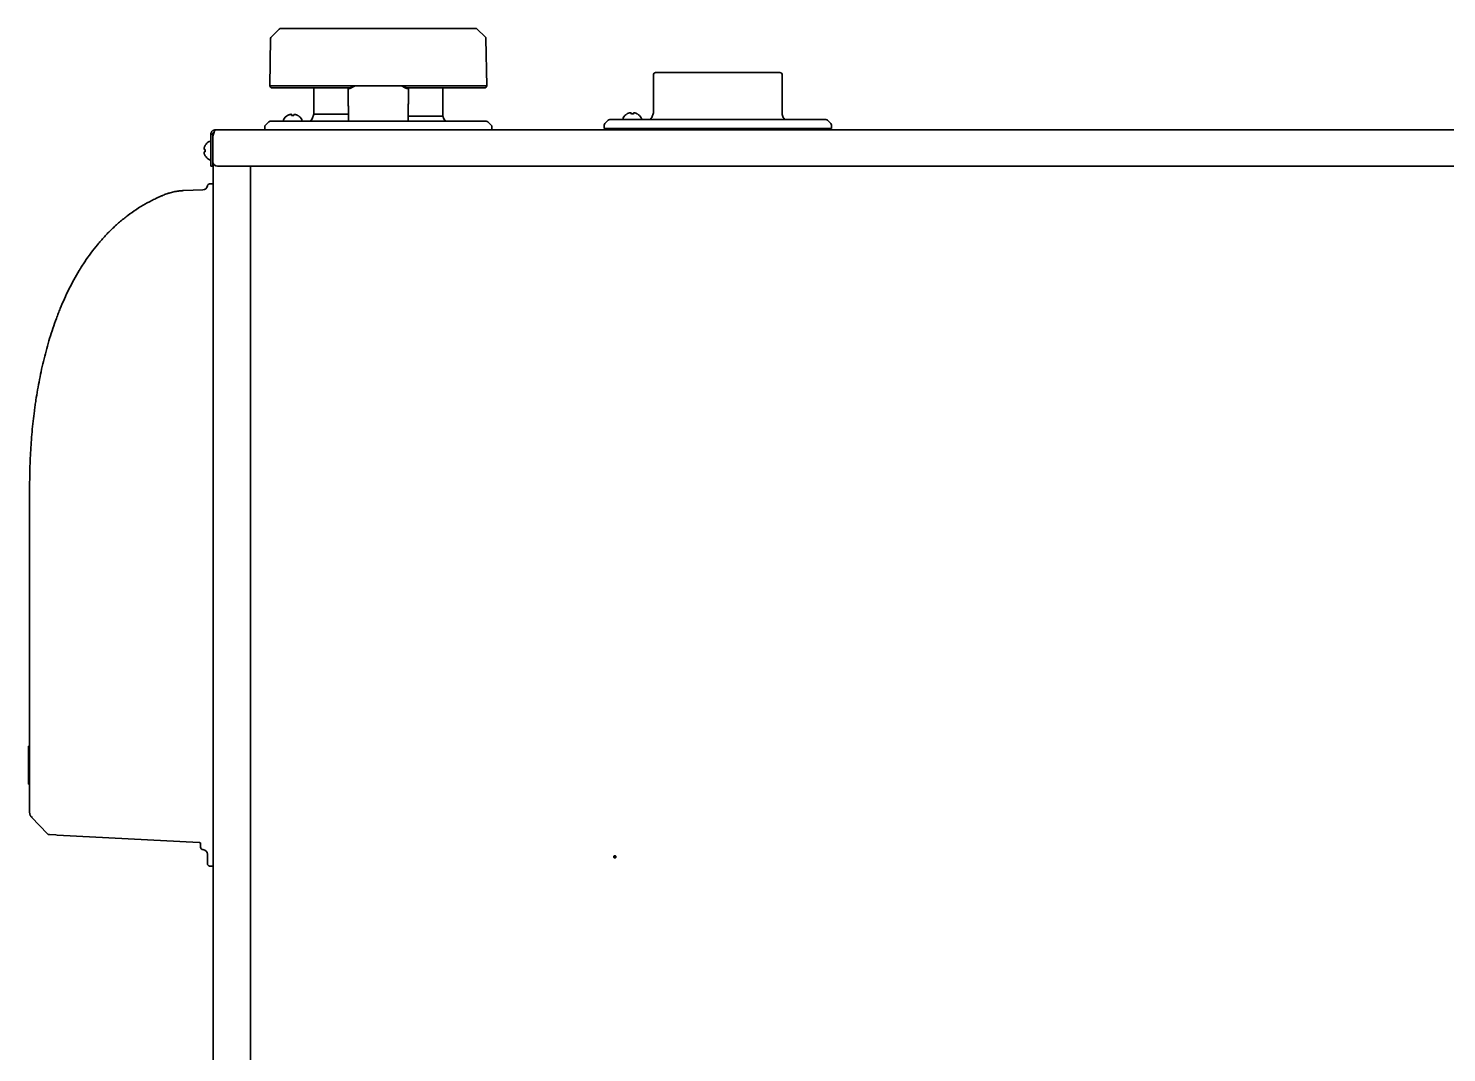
# Model space of a CAD drawing. Header units: inches. Extents: x 786 to 5755, y -850 to 3635.
# Drawn here: x 4505 to 5124, y 1689 to 2135 of the extents above; entities that cross this region are included whole.
import ezdxf

# ---------------------------------------------------------------- set-up
doc = ezdxf.new("R2010")
doc.units = ezdxf.units.IN
doc.layers.add('1', color=7, linetype='Continuous', true_color=0xffffff)

msp = doc.modelspace()

# ---------------------------------------------------------------- linework, layer by layer
at = {"layer": '1', "color": 7, "linetype": 'Continuous', "lineweight": 35}
for p, q in [((4611.11, 2131.72), (4614.59, 2135.14)), ((4700.2, 2135.43), (4615.29, 2135.43)), ((4700.9, 2135.14), (4704.39, 2131.72)), ((4610.45, 2110.43), (4610.81, 2131.02)), ((4704.69, 2131.02), (4705.05, 2110.43)), ((4777.66, 2098.66), (4777.66, 2115.13)), ((4777.66, 2098.66), (4777.66, 2115.13)), ((4795.5, 2116.13), (4778.66, 2116.13)), ((4795.5, 2116.13), (4778.66, 2116.13)), ((4797.92, 2116.13), (4795.5, 2116.13)), ((4797.92, 2116.13), (4795.5, 2116.13)), ((4799.68, 2116.13), (4797.92, 2116.13)), ((4799.68, 2116.13), (4797.92, 2116.13)), ((4811.83, 2116.13), (4799.68, 2116.13)), ((4811.83, 2116.13), (4799.68, 2116.13)), ((4813.59, 2116.13), (4811.83, 2116.13)), ((4813.59, 2116.13), (4811.83, 2116.13)), ((4816.02, 2116.13), (4813.59, 2116.13)), ((4816.02, 2116.13), (4813.59, 2116.13)), ((4832.86, 2116.13), (4816.02, 2116.13)), ((4832.86, 2116.13), (4816.02, 2116.13)), ((4833.86, 2115.13), (4833.86, 2097.88)), ((4833.86, 2115.13), (4833.86, 2097.88)), ((4610.45, 2110.41), (4610.45, 2110.43)), ((4610.45, 2110.43), (4705.05, 2110.43)), ((4611.45, 2109.43), (4644.9, 2109.43)), ((4629.65, 2097.96), (4629.65, 2109.43)), ((4629.65, 2097.96), (4629.65, 2109.43)), ((4670.59, 2109.43), (4704.05, 2109.43)), ((4685.85, 2109.43), (4685.85, 2097.18)), ((4685.85, 2109.43), (4685.85, 2097.18)), ((4705.05, 2110.43), (4705.05, 2110.41)), ((4618.15, 2097.43), (4618.15, 2097.4)), ((4622.75, 2097.36), (4622.75, 2097.39)), ((4628.91, 2095.92), (4629.65, 2097.96)), ((4628.91, 2095.92), (4629.65, 2097.96)), ((4644.63, 2097.96), (4629.65, 2097.96)), ((4644.63, 2097.96), (4629.65, 2097.96)), ((4685.85, 2097.18), (4670.83, 2097.18)), ((4685.85, 2097.18), (4670.83, 2097.18)), ((4685.85, 2097.18), (4686.31, 2095.92)), ((4685.85, 2097.18), (4686.31, 2095.92)), ((4764.44, 2096.03), (4764.44, 2096.23)), ((4766.14, 2098.11), (4766.14, 2098.08)), ((4770.74, 2098.08), (4770.74, 2098.11)), ((4772.44, 2096.23), (4772.44, 2096.03)), ((4776.92, 2096.62), (4777.66, 2098.66)), ((4776.92, 2096.62), (4777.66, 2098.66)), ((4833.86, 2097.88), (4834.32, 2096.62)), ((4833.86, 2097.88), (4834.32, 2096.62)), ((4586.81, 2091.13), (4586.56, 2091.13)), ((4586.81, 2091.13), (4586.79, 2091.12)), ((5580.26, 2091.13), (4586.81, 2091.13)), ((4608.25, 2091.13), (4608.25, 2092.52)), ((4608.25, 2091.13), (4608.25, 2092.52)), ((4608.54, 2093.22), (4609.95, 2094.64)), ((4608.54, 2093.22), (4609.95, 2094.64)), ((4704.83, 2094.93), (4610.66, 2094.93)), ((4704.83, 2094.93), (4610.66, 2094.93)), ((4616.43, 2095.37), (4616.43, 2095.57)), ((4620.42, 2094.93), (4616.82, 2094.96)), ((4624.43, 2095.5), (4624.43, 2095.3)), ((4705.54, 2094.64), (4706.95, 2093.22)), ((4705.54, 2094.64), (4706.95, 2093.22)), ((4707.25, 2092.52), (4707.25, 2091.13)), ((4707.25, 2092.52), (4707.25, 2091.13)), ((4756.26, 2091.83), (4756.26, 2093.22)), ((4756.26, 2091.83), (4756.26, 2093.22)), ((4756.26, 2091.83), (4814.36, 2091.83)), ((4756.26, 2091.83), (4814.36, 2091.83)), ((4756.55, 2093.92), (4757.97, 2095.34)), ((4756.55, 2093.92), (4757.97, 2095.34)), ((4852.85, 2095.63), (4758.67, 2095.63)), ((4852.85, 2095.63), (4758.67, 2095.63)), ((4790.85, 2091.83), (4790.85, 2091.13)), ((4790.85, 2091.83), (4790.85, 2091.13)), ((4814.36, 2091.83), (4855.26, 2091.83)), ((4814.36, 2091.83), (4855.26, 2091.83)), ((4853.55, 2095.34), (4854.97, 2093.92)), ((4853.55, 2095.34), (4854.97, 2093.92)), ((4855.26, 2093.22), (4855.26, 2091.83)), ((4855.26, 2093.22), (4855.26, 2091.83)), ((4582.31, 2084.43), (4582.28, 2084.43)), ((4584.16, 2086.13), (4584.36, 2086.13)), ((4584.76, 2089.33), (4584.76, 2089.22)), ((4584.76, 2089.22), (4584.76, 2088.37)), ((4584.76, 2088.37), (4584.76, 2077.33)), ((4585.56, 2089.33), (4585.56, 2089.22)), ((4585.56, 2088.37), (4585.56, 2089.22)), ((4585.56, 2088.37), (4585.56, 2077.33)), ((4585.66, 2088.37), (4585.66, 2077.33)), ((4585.85, 2089.22), (4585.9, 2089.33)), ((4582.28, 2079.83), (4582.31, 2079.83)), ((4584.36, 2078.13), (4584.16, 2078.13)), ((4585.56, 2083.73), (4585.66, 2083.73)), ((4585.66, 2080.53), (4585.56, 2080.53)), ((4584.76, 2075.33), (4584.76, 2077.33)), ((4584.76, 2075.33), (4585.56, 2075.33)), ((4585.56, 2075.33), (4585.56, 2077.33)), ((4585.76, 2076.7), (4585.76, 1393.86)), ((4587.66, 2075.33), (5583.66, 2075.33)), ((4601.96, 2075.32), (4601.96, 1300.68)), ((4585.74, 2067.63), (4584.18, 2067.58)), ((4585.74, 2066.17), (4585.74, 2067.63)), ((4585.74, 2060.09), (4585.74, 2066.17)), ((4581.31, 2064.98), (4572.77, 2064.68)), ((4585.76, 2062.1), (4585.74, 2062.1)), ((4585.74, 2056.56), (4585.74, 2060.09)), ((4585.74, 2056.56), (4585.74, 1786.71)), ((4505.74, 1936.47), (4505.74, 1793.52)), ((4585.76, 1911.31), (4585.74, 1911.31)), ((4505.24, 1822.4), (4505.74, 1822.4)), ((4505.18, 1817.01), (4505.24, 1817.01)), ((4505.24, 1813.88), (4505.24, 1813.54)), ((4505.24, 1811.25), (4505.18, 1811.25)), ((4505.24, 1805.87), (4505.74, 1805.87)), ((4506.56, 1791.46), (4506.58, 1791.44)), ((4506.58, 1791.44), (4513.45, 1784.2)), ((4514.13, 1783.89), (4514.32, 1783.87)), ((4514.32, 1783.87), (4517.21, 1783.72)), ((4517.21, 1783.72), (4517.69, 1783.7)), ((4517.69, 1783.7), (4579.59, 1780.45)), ((4585.74, 1783.17), (4585.74, 1786.71)), ((4585.74, 1786.05), (4585.76, 1786.05)), ((4585.76, 1783.22), (4585.74, 1783.22)), ((4585.74, 1771.59), (4585.74, 1783.17)), ((4579.59, 1780.45), (4579.68, 1780.45)), ((4580.24, 1780.19), (4580.24, 1779.51)), ((4580.24, 1779.51), (4580.24, 1778.33)), ((4581.2, 1777.33), (4581.31, 1777.33)), ((4583.24, 1775.33), (4583.24, 1771.18)), ((4584.2, 1770.18), (4585.74, 1770.13)), ((4585.74, 1770.13), (4585.74, 1771.59))]:
    msp.add_line(p, q, dxfattribs=at)
for centre, radius, start, end in [((4615.29, 2134.43), 1, 90, 134.5), ((4700.2, 2134.43), 1, 45.5, 90), ((4611.81, 2131.01), 1, 134.5, 179), ((4703.69, 2131.01), 1, 1, 45.5), ((4778.66, 2115.13), 1, 90, 180), ((4778.66, 2115.13), 1, 90, 180), ((4832.86, 2115.13), 1, 0, 90), ((4832.86, 2115.13), 1, 0, 90), ((4611.45, 2110.43), 1, 181, 270), ((4704.05, 2110.43), 1, 270, 359), ((4620.61, 2093.31), 4.8, 121.08135, 149.19882), ((4620.41, 2093.63), 3.78, 89.50347, 97.10405), ((4620.41, 2093.63), 3.78, 81.89593, 89.49655), ((4620.21, 2093.31), 4.8, 29.80118, 57.91627), ((4764.84, 2096.23), 0.4, 149.69882, 180), ((4768.64, 2094.01), 4.8, 121.37271, 149.69882), ((4768.24, 2094.01), 4.8, 30.30118, 58.62729), ((4772.04, 2096.23), 0.4, 0, 30.30118), ((4775.51, 2097.13), 1.5, 270, 340), ((4775.51, 2097.13), 1.5, 270, 340), ((4835.73, 2097.13), 1.5, 200, 270), ((4835.73, 2097.13), 1.5, 200, 270), ((4609.25, 2092.52), 1, 135, 180), ((4609.25, 2092.52), 1, 135, 180), ((4610.66, 2093.93), 1, 90, 135), ((4610.66, 2093.93), 1, 90, 135), ((4616.83, 2095.56), 0.4, 149.19882, 179.5), ((4616.83, 2095.36), 0.4, 179.5, 269.5), ((4618.22, 2094.35), 0.6, 75.45719, 89.5), ((4624.03, 2095.3), 0.4, 292.86625, 359.5), ((4624.03, 2095.5), 0.4, 359.5, 29.80118), ((4627.5, 2096.43), 1.5, 270, 340), ((4627.5, 2096.43), 1.5, 270, 340), ((4687.72, 2096.43), 1.5, 200, 270), ((4687.72, 2096.43), 1.5, 200, 270), ((4704.83, 2093.93), 1, 45, 90), ((4704.83, 2093.93), 1, 45, 90), ((4706.25, 2092.52), 1, 0, 45), ((4706.25, 2092.52), 1, 0, 45), ((4757.26, 2093.22), 1, 135, 180), ((4757.26, 2093.22), 1, 135, 180), ((4758.67, 2094.63), 1, 90, 135), ((4758.67, 2094.63), 1, 90, 135), ((4764.84, 2096.03), 0.4, 180, 270), ((4772.04, 2096.03), 0.4, 270, 0), ((4852.85, 2094.63), 1, 45, 90), ((4852.85, 2094.63), 1, 45, 90), ((4854.26, 2093.22), 1, 0, 45), ((4854.26, 2093.22), 1, 0, 45), ((4586.38, 2081.93), 4.8, 120.30118, 148.62729), ((4584.16, 2085.73), 0.4, 90, 120.30118), ((4584.36, 2085.73), 0.4, 0, 90), ((4587.66, 2088.37), 2, 155, 180), ((4586.38, 2082.33), 4.8, 211.37271, 239.69882), ((4584.16, 2078.53), 0.4, 239.69882, 270), ((4584.36, 2078.53), 0.4, 270, 0), ((4587.66, 2077.33), 2, 180, 270), ((4581.24, 2066.98), 2, 272, 352.37643), ((4584.21, 2066.58), 1, 92, 172.37643), ((4584.76, 1904.1), 1, 348.582, 0), ((4514.18, 1784.88), 1, 223.5, 267), ((4581.24, 1778.33), 1, 180, 268), ((4581.24, 1775.33), 2, 0, 88), ((4584.24, 1771.18), 1, 180, 268)]:
    msp.add_arc(centre, radius, start, end, dxfattribs=at)
at = {"layer": '1', "color": 7, "linetype": 'Continuous', "lineweight": 35, "extrusion": (0, 0, -1)}
for centre, major_axis, ratio, start_param, end_param in [((4584.22, 2066.58), (0.035, -0.999), 0.99992, 1.732165, 3.141593), ((4508.74, 1793.52), (-0.03, 3), 0.999945, 4.711245, 4.721764), ((4508.01, 1792.83), (-1.45, -1.38), 0.215792, 5.749991, 6.283185), ((4508.03, 1792.81), (-1.45, -1.38), 0.267944, 5.759002, 6.283185)]:
    msp.add_ellipse(centre, major_axis=major_axis, ratio=ratio, start_param=start_param, end_param=end_param, dxfattribs=at)
at = {"layer": '1', "color": 7, "linetype": 'Continuous', "lineweight": 35}
for points, degree in [([(4644.53, 2109.57), (4644.79, 2094.93)], 1), ([(4670.32, 2109.46), (4670.51, 2109.41)], 1), ([(4670.7, 2094.93), (4670.96, 2109.57)], 1), ([(4619.45, 2097.94), (4619.48, 2097.94), (4619.53, 2097.94), (4619.6, 2097.95), (4619.67, 2097.95), (4619.74, 2097.95), (4619.81, 2097.95), (4619.88, 2097.94), (4619.93, 2097.93), (4619.95, 2097.93)], 3), ([(4619.95, 2097.93), (4619.95, 2097.92), (4619.95, 2097.89), (4619.95, 2097.84), (4619.95, 2097.78), (4619.95, 2097.72), (4619.95, 2097.65), (4619.95, 2097.58), (4619.95, 2097.49), (4619.95, 2097.42), (4619.95, 2097.38)], 3), ([(4620.95, 2097.92), (4620.97, 2097.93), (4621.02, 2097.93), (4621.09, 2097.93), (4621.16, 2097.94), (4621.24, 2097.94), (4621.31, 2097.93), (4621.38, 2097.93), (4621.43, 2097.92), (4621.45, 2097.92)], 3), ([(4621.45, 2097.92), (4621.5, 2097.9), (4621.61, 2097.87), (4621.77, 2097.82), (4621.93, 2097.76), (4622.09, 2097.7), (4622.24, 2097.63), (4622.39, 2097.56), (4622.56, 2097.47), (4622.68, 2097.4), (4622.75, 2097.36)], 3), ([(4767.44, 2098.63), (4767.46, 2098.63), (4767.51, 2098.64), (4767.58, 2098.64), (4767.65, 2098.64), (4767.72, 2098.64), (4767.79, 2098.64), (4767.87, 2098.64), (4767.91, 2098.63), (4767.94, 2098.63)], 3), ([(4767.94, 2098.63), (4767.94, 2098.61), (4767.94, 2098.58), (4767.94, 2098.53), (4767.94, 2098.48), (4767.94, 2098.42), (4767.94, 2098.35), (4767.94, 2098.27), (4767.94, 2098.19), (4767.94, 2098.12), (4767.94, 2098.08)], 3), ([(4767.94, 2098.08), (4768.1, 2098.1), (4768.44, 2098.12), (4768.77, 2098.1), (4768.94, 2098.08)], 3), ([(4768.94, 2098.63), (4768.96, 2098.63), (4769.01, 2098.64), (4769.09, 2098.64), (4769.16, 2098.64), (4769.23, 2098.64), (4769.3, 2098.64), (4769.37, 2098.63), (4769.41, 2098.63), (4769.44, 2098.63)], 3), ([(4769.44, 2098.63), (4769.49, 2098.61), (4769.6, 2098.58), (4769.76, 2098.53), (4769.92, 2098.48), (4770.08, 2098.42), (4770.23, 2098.35), (4770.38, 2098.27), (4770.55, 2098.19), (4770.67, 2098.12), (4770.74, 2098.08)], 3), ([(4581.76, 2083.13), (4581.78, 2083.19), (4581.81, 2083.29), (4581.86, 2083.46), (4581.91, 2083.61), (4581.98, 2083.77), (4582.04, 2083.92), (4582.12, 2084.08), (4582.2, 2084.24), (4582.28, 2084.37), (4582.31, 2084.43)], 3), ([(4585.56, 2089.33), (4584.76, 2089.33)], 1), ([(4581.76, 2082.63), (4581.76, 2082.66), (4581.75, 2082.71), (4581.75, 2082.78), (4581.75, 2082.85), (4581.75, 2082.92), (4581.75, 2082.99), (4581.76, 2083.06), (4581.76, 2083.11), (4581.76, 2083.13)], 3), ([(4581.76, 2081.13), (4581.76, 2081.15), (4581.76, 2081.2), (4581.75, 2081.27), (4581.75, 2081.35), (4581.75, 2081.42), (4581.75, 2081.49), (4581.76, 2081.56), (4581.76, 2081.61), (4581.76, 2081.63)], 3), ([(4581.76, 2081.63), (4581.78, 2081.63), (4581.81, 2081.63), (4581.86, 2081.63), (4581.91, 2081.63), (4581.98, 2081.63), (4582.04, 2081.63), (4582.12, 2081.63), (4582.2, 2081.63), (4582.28, 2081.63), (4582.31, 2081.63)], 3), ([(4582.31, 2081.63), (4582.29, 2081.8), (4582.27, 2082.13), (4582.29, 2082.46), (4582.31, 2082.63)], 3), ([(4572.77, 2064.68), (4572.76, 2064.68), (4572.75, 2064.68), (4572.74, 2064.68)], 3)]:
    msp.add_open_spline(points, degree=degree, dxfattribs=at)
for points, knots in [([(4644.54, 2109.38), (4644.54, 2109.38), (4644.55, 2109.38), (4644.55, 2109.37), (4644.55, 2109.36), (4644.55, 2109.35), (4644.55, 2109.34), (4644.55, 2109.33), (4644.55, 2109.32), (4644.55, 2109.32), (4644.56, 2109.31), (4644.56, 2109.3), (4644.56, 2109.29), (4644.56, 2109.29), (4644.56, 2109.28), (4644.57, 2109.27), (4644.57, 2109.25), (4644.58, 2109.24), (4644.58, 2109.23), (4644.59, 2109.22), (4644.59, 2109.22), (4644.6, 2109.21), (4644.6, 2109.2), (4644.61, 2109.2), (4644.62, 2109.19), (4644.63, 2109.19), (4644.63, 2109.19), (4644.64, 2109.19), (4644.65, 2109.19), (4644.65, 2109.19)], [0, 0, 0, 0, 0.017533, 0.041523, 0.065552, 0.089626, 0.11375, 0.13793, 0.162169, 0.186474, 0.210849, 0.2353, 0.259831, 0.284448, 0.309154, 0.358, 0.406777, 0.455521, 0.50427, 0.55306, 0.601929, 0.650912, 0.700045, 0.749366, 0.798909, 0.84871, 0.898803, 0.949222, 1, 1, 1, 1]), ([(4644.65, 2109.19), (4644.65, 2109.19), (4644.66, 2109.19), (4644.66, 2109.19), (4644.67, 2109.19), (4644.68, 2109.19), (4644.69, 2109.19), (4644.7, 2109.19), (4644.71, 2109.19), (4644.72, 2109.19), (4644.72, 2109.19), (4644.73, 2109.19), (4644.74, 2109.19), (4644.75, 2109.19), (4644.76, 2109.19), (4644.77, 2109.19), (4644.78, 2109.19), (4644.8, 2109.19), (4644.81, 2109.19), (4644.82, 2109.19), (4644.83, 2109.19), (4644.84, 2109.19), (4644.85, 2109.19), (4644.86, 2109.19), (4644.88, 2109.19), (4644.89, 2109.19), (4644.9, 2109.19), (4644.91, 2109.19), (4644.93, 2109.19), (4644.94, 2109.19), (4644.95, 2109.19), (4644.97, 2109.19), (4644.98, 2109.19), (4645, 2109.19), (4645.01, 2109.19), (4645.02, 2109.19), (4645.04, 2109.19), (4645.05, 2109.19), (4645.07, 2109.19), (4645.08, 2109.19), (4645.1, 2109.19), (4645.11, 2109.19), (4645.12, 2109.19)], [0, 0, 0, 0, 0.02538, 0.05074, 0.076081, 0.101403, 0.126705, 0.151987, 0.17725, 0.202494, 0.227718, 0.252922, 0.278107, 0.303273, 0.328419, 0.353545, 0.378653, 0.40374, 0.428808, 0.453857, 0.478886, 0.503896, 0.528886, 0.553857, 0.578808, 0.60374, 0.628652, 0.653545, 0.678418, 0.703272, 0.728106, 0.752921, 0.777717, 0.802493, 0.827249, 0.851986, 0.876704, 0.901402, 0.926081, 0.95074, 0.97538, 1, 1, 1, 1]), ([(4647.67, 2110.41), (4647.65, 2110.41), (4647.63, 2110.4), (4647.59, 2110.38), (4647.56, 2110.37), (4647.52, 2110.35), (4647.49, 2110.34), (4647.45, 2110.32), (4647.42, 2110.31), (4647.38, 2110.29), (4647.35, 2110.28), (4647.32, 2110.26), (4647.28, 2110.25), (4647.25, 2110.23), (4647.22, 2110.22), (4647.18, 2110.21), (4647.15, 2110.19), (4647.12, 2110.18), (4647.09, 2110.16), (4647.06, 2110.15), (4647.03, 2110.14), (4647, 2110.12), (4646.97, 2110.11), (4646.94, 2110.1), (4646.91, 2110.09), (4646.88, 2110.07), (4646.85, 2110.06), (4646.82, 2110.05), (4646.79, 2110.04), (4646.76, 2110.02), (4646.74, 2110.01), (4646.71, 2110), (4646.68, 2109.99), (4646.66, 2109.98), (4646.63, 2109.97), (4646.6, 2109.96), (4646.58, 2109.94), (4646.55, 2109.93), (4646.53, 2109.92), (4646.5, 2109.91), (4646.48, 2109.9), (4646.45, 2109.89), (4646.43, 2109.88), (4646.41, 2109.87), (4646.38, 2109.86), (4646.36, 2109.85), (4646.34, 2109.85), (4646.31, 2109.84), (4646.29, 2109.83), (4646.27, 2109.82), (4646.25, 2109.81), (4646.23, 2109.8), (4646.21, 2109.79), (4646.19, 2109.78), (4646.17, 2109.78), (4646.15, 2109.77), (4646.13, 2109.76), (4646.11, 2109.75), (4646.09, 2109.75), (4646.07, 2109.74), (4646.05, 2109.73), (4646.03, 2109.72), (4646.01, 2109.72), (4645.99, 2109.71), (4645.98, 2109.7), (4645.96, 2109.7), (4645.94, 2109.69), (4645.91, 2109.68), (4645.87, 2109.67), (4645.82, 2109.65), (4645.77, 2109.63), (4645.73, 2109.61), (4645.68, 2109.6), (4645.63, 2109.58), (4645.59, 2109.57), (4645.54, 2109.55), (4645.5, 2109.54), (4645.45, 2109.53), (4645.41, 2109.51), (4645.37, 2109.5), (4645.33, 2109.49), (4645.29, 2109.48), (4645.26, 2109.48), (4645.22, 2109.47), (4645.18, 2109.46), (4645.15, 2109.45), (4645.11, 2109.45), (4645.08, 2109.44), (4645.05, 2109.44), (4645.02, 2109.44), (4644.99, 2109.43), (4644.96, 2109.43), (4644.93, 2109.43), (4644.91, 2109.43), (4644.9, 2109.43)], [0, 0, 0, 0, 0.011672, 0.023259, 0.03476, 0.046176, 0.057505, 0.068749, 0.079908, 0.09098, 0.101967, 0.112867, 0.123682, 0.134411, 0.145054, 0.155611, 0.166082, 0.176467, 0.186766, 0.196979, 0.207106, 0.217146, 0.227101, 0.23697, 0.246752, 0.256449, 0.266059, 0.275583, 0.285021, 0.294373, 0.303639, 0.312819, 0.321912, 0.33092, 0.339841, 0.348677, 0.357426, 0.36609, 0.374667, 0.383158, 0.391564, 0.399883, 0.408116, 0.416263, 0.424325, 0.4323, 0.44019, 0.447994, 0.455712, 0.463344, 0.47089, 0.478351, 0.485726, 0.493015, 0.500218, 0.507336, 0.514368, 0.521315, 0.528176, 0.534951, 0.541641, 0.548246, 0.554765, 0.561199, 0.567547, 0.573811, 0.579988, 0.586081, 0.604999, 0.623671, 0.642098, 0.660281, 0.67822, 0.695916, 0.713369, 0.73058, 0.74755, 0.76428, 0.780769, 0.79702, 0.813033, 0.828809, 0.844349, 0.859653, 0.874723, 0.88956, 0.904165, 0.918538, 0.932682, 0.946598, 0.960286, 0.973748, 0.986986, 1, 1, 1, 1]), ([(4645.12, 2109.19), (4645.12, 2109.19), (4645.13, 2109.19), (4645.14, 2109.19), (4645.15, 2109.19), (4645.17, 2109.19), (4645.18, 2109.19), (4645.19, 2109.19), (4645.2, 2109.19), (4645.22, 2109.19), (4645.23, 2109.2), (4645.24, 2109.2), (4645.26, 2109.2), (4645.27, 2109.2), (4645.29, 2109.21), (4645.3, 2109.21), (4645.32, 2109.21), (4645.33, 2109.22), (4645.35, 2109.22), (4645.36, 2109.22), (4645.38, 2109.23), (4645.39, 2109.23), (4645.41, 2109.23), (4645.42, 2109.24), (4645.44, 2109.24), (4645.45, 2109.25), (4645.47, 2109.25), (4645.49, 2109.26), (4645.5, 2109.27), (4645.52, 2109.27), (4645.57, 2109.29), (4645.65, 2109.32), (4645.77, 2109.37), (4645.9, 2109.43), (4646.02, 2109.49), (4646.14, 2109.56), (4646.26, 2109.62), (4646.36, 2109.67), (4646.46, 2109.73), (4646.56, 2109.78), (4646.66, 2109.84), (4646.74, 2109.88), (4646.81, 2109.92), (4646.86, 2109.95), (4646.9, 2109.98), (4646.95, 2110), (4647, 2110.03), (4647.05, 2110.06), (4647.1, 2110.09), (4647.16, 2110.12), (4647.21, 2110.15), (4647.26, 2110.18), (4647.32, 2110.21), (4647.37, 2110.24), (4647.43, 2110.28), (4647.49, 2110.31), (4647.55, 2110.34), (4647.61, 2110.38), (4647.65, 2110.4), (4647.67, 2110.41)], [0, 0, 0, 0, 0.006738, 0.013499, 0.020284, 0.027094, 0.033929, 0.04079, 0.047676, 0.05459, 0.06153, 0.068497, 0.075493, 0.082517, 0.089569, 0.096651, 0.103762, 0.110903, 0.118075, 0.125278, 0.132512, 0.139777, 0.147075, 0.154405, 0.161768, 0.169164, 0.176594, 0.184057, 0.191555, 0.199088, 0.206656, 0.254567, 0.305162, 0.358506, 0.414655, 0.457585, 0.501321, 0.545878, 0.578226, 0.612681, 0.649245, 0.687919, 0.704392, 0.721099, 0.738041, 0.755219, 0.772632, 0.79028, 0.808165, 0.826285, 0.844641, 0.863233, 0.882062, 0.901126, 0.920428, 0.939966, 0.95974, 0.979752, 1, 1, 1, 1]), ([(4670.59, 2109.43), (4670.59, 2109.43), (4670.58, 2109.43), (4670.56, 2109.43), (4670.55, 2109.43), (4670.54, 2109.43), (4670.52, 2109.43), (4670.51, 2109.43), (4670.49, 2109.44), (4670.48, 2109.44), (4670.46, 2109.44), (4670.44, 2109.44), (4670.43, 2109.44), (4670.41, 2109.44), (4670.4, 2109.45), (4670.38, 2109.45), (4670.36, 2109.45), (4670.35, 2109.45), (4670.33, 2109.46), (4670.31, 2109.46), (4670.29, 2109.46), (4670.27, 2109.47), (4670.26, 2109.47), (4670.24, 2109.48), (4670.22, 2109.48), (4670.2, 2109.48), (4670.18, 2109.49), (4670.16, 2109.49), (4670.14, 2109.5), (4670.12, 2109.5), (4670.1, 2109.51), (4670.08, 2109.51), (4670.06, 2109.52), (4670.04, 2109.53), (4670.02, 2109.53), (4670, 2109.54), (4669.98, 2109.54), (4669.96, 2109.55), (4669.94, 2109.56), (4669.92, 2109.56), (4669.89, 2109.57), (4669.87, 2109.58), (4669.85, 2109.59), (4669.83, 2109.59), (4669.8, 2109.6), (4669.78, 2109.61), (4669.76, 2109.62), (4669.73, 2109.63), (4669.71, 2109.63), (4669.68, 2109.64), (4669.66, 2109.65), (4669.63, 2109.66), (4669.61, 2109.67), (4669.58, 2109.68), (4669.56, 2109.69), (4669.53, 2109.7), (4669.51, 2109.71), (4669.48, 2109.72), (4669.45, 2109.73), (4669.43, 2109.74), (4669.4, 2109.75), (4669.37, 2109.76), (4669.34, 2109.77), (4669.3, 2109.79), (4669.27, 2109.8), (4669.24, 2109.81), (4669.2, 2109.83), (4669.17, 2109.84), (4669.13, 2109.86), (4669.09, 2109.87), (4669.05, 2109.89), (4669.02, 2109.9), (4668.97, 2109.92), (4668.93, 2109.94), (4668.89, 2109.95), (4668.85, 2109.97), (4668.8, 2109.99), (4668.76, 2110.01), (4668.71, 2110.03), (4668.66, 2110.05), (4668.62, 2110.07), (4668.57, 2110.09), (4668.52, 2110.11), (4668.46, 2110.14), (4668.41, 2110.16), (4668.36, 2110.18), (4668.3, 2110.21), (4668.25, 2110.23), (4668.19, 2110.26), (4668.13, 2110.28), (4668.07, 2110.31), (4668.01, 2110.33), (4667.95, 2110.36), (4667.89, 2110.39), (4667.85, 2110.4), (4667.83, 2110.41)], [0, 0, 0, 0, 0.00651, 0.01307, 0.019681, 0.026343, 0.033056, 0.03982, 0.046635, 0.053501, 0.060419, 0.067389, 0.07441, 0.081484, 0.088609, 0.095787, 0.103017, 0.1103, 0.117636, 0.125024, 0.132465, 0.139959, 0.147506, 0.155106, 0.16276, 0.170467, 0.178228, 0.186042, 0.193911, 0.201833, 0.209809, 0.217839, 0.225924, 0.234062, 0.242255, 0.250503, 0.258805, 0.267162, 0.275573, 0.28404, 0.292561, 0.301137, 0.309768, 0.318455, 0.327197, 0.335993, 0.344846, 0.353753, 0.362716, 0.371735, 0.38081, 0.38994, 0.399125, 0.408367, 0.417664, 0.42659, 0.435804, 0.445304, 0.455092, 0.465168, 0.475531, 0.486183, 0.497122, 0.50835, 0.519867, 0.531672, 0.543766, 0.556149, 0.568821, 0.581782, 0.595033, 0.608573, 0.622403, 0.636523, 0.650932, 0.665631, 0.68062, 0.695899, 0.711469, 0.727328, 0.743477, 0.759916, 0.776646, 0.793665, 0.810975, 0.828574, 0.846463, 0.864642, 0.883111, 0.90187, 0.920918, 0.940255, 0.959881, 0.979796, 1, 1, 1, 1]), ([(4667.83, 2110.41), (4667.84, 2110.41), (4667.86, 2110.4), (4667.89, 2110.38), (4667.91, 2110.36), (4667.94, 2110.35), (4667.97, 2110.33), (4668, 2110.31), (4668.03, 2110.3), (4668.06, 2110.28), (4668.08, 2110.27), (4668.11, 2110.25), (4668.14, 2110.23), (4668.16, 2110.22), (4668.19, 2110.2), (4668.22, 2110.19), (4668.24, 2110.17), (4668.27, 2110.16), (4668.3, 2110.14), (4668.32, 2110.13), (4668.35, 2110.11), (4668.37, 2110.1), (4668.4, 2110.08), (4668.42, 2110.07), (4668.45, 2110.06), (4668.47, 2110.04), (4668.5, 2110.03), (4668.52, 2110.01), (4668.54, 2110), (4668.57, 2109.99), (4668.59, 2109.97), (4668.61, 2109.96), (4668.64, 2109.95), (4668.66, 2109.94), (4668.68, 2109.92), (4668.71, 2109.91), (4668.73, 2109.9), (4668.75, 2109.88), (4668.77, 2109.87), (4668.79, 2109.86), (4668.82, 2109.85), (4668.84, 2109.84), (4668.86, 2109.82), (4668.88, 2109.81), (4668.9, 2109.8), (4668.92, 2109.79), (4668.94, 2109.78), (4668.96, 2109.77), (4668.98, 2109.76), (4669, 2109.75), (4669.02, 2109.73), (4669.04, 2109.72), (4669.06, 2109.71), (4669.08, 2109.7), (4669.1, 2109.69), (4669.11, 2109.68), (4669.13, 2109.67), (4669.15, 2109.66), (4669.17, 2109.65), (4669.19, 2109.64), (4669.2, 2109.63), (4669.22, 2109.62), (4669.24, 2109.62), (4669.26, 2109.61), (4669.27, 2109.6), (4669.29, 2109.59), (4669.31, 2109.58), (4669.32, 2109.57), (4669.34, 2109.56), (4669.35, 2109.55), (4669.37, 2109.55), (4669.38, 2109.54), (4669.4, 2109.53), (4669.42, 2109.52), (4669.43, 2109.51), (4669.45, 2109.51), (4669.5, 2109.48), (4669.6, 2109.43), (4669.73, 2109.37), (4669.85, 2109.32), (4669.93, 2109.29), (4669.99, 2109.27), (4670.02, 2109.26), (4670.05, 2109.25), (4670.08, 2109.24), (4670.11, 2109.23), (4670.14, 2109.22), (4670.17, 2109.21), (4670.2, 2109.21), (4670.23, 2109.2), (4670.25, 2109.2), (4670.28, 2109.19), (4670.31, 2109.19), (4670.33, 2109.19), (4670.35, 2109.19), (4670.37, 2109.19), (4670.38, 2109.19)], [0, 0, 0, 0, 0.009824, 0.019593, 0.029307, 0.038966, 0.04857, 0.058119, 0.067613, 0.077053, 0.086437, 0.095767, 0.105042, 0.114262, 0.123427, 0.132537, 0.141593, 0.150594, 0.15954, 0.168431, 0.177267, 0.186049, 0.194776, 0.203448, 0.212066, 0.220629, 0.229137, 0.237591, 0.24599, 0.254335, 0.262624, 0.27086, 0.27904, 0.287167, 0.295238, 0.303256, 0.311218, 0.319127, 0.326981, 0.33478, 0.342525, 0.350216, 0.357852, 0.365434, 0.372962, 0.380435, 0.387854, 0.395219, 0.40253, 0.409787, 0.416989, 0.424137, 0.431232, 0.438272, 0.445258, 0.45219, 0.459068, 0.465892, 0.472662, 0.479379, 0.486041, 0.49265, 0.499205, 0.505706, 0.512153, 0.518547, 0.524887, 0.531174, 0.537407, 0.543586, 0.549712, 0.555785, 0.561804, 0.56777, 0.573683, 0.579542, 0.585348, 0.641474, 0.6948, 0.745383, 0.793286, 0.807889, 0.822363, 0.836709, 0.85093, 0.865031, 0.879012, 0.892877, 0.90663, 0.920272, 0.933808, 0.94724, 0.960572, 0.973807, 0.986949, 1, 1, 1, 1]), ([(4670.38, 2109.19), (4670.38, 2109.19), (4670.39, 2109.19), (4670.41, 2109.19), (4670.42, 2109.19), (4670.44, 2109.19), (4670.45, 2109.19), (4670.47, 2109.19), (4670.48, 2109.19), (4670.5, 2109.19), (4670.51, 2109.19), (4670.53, 2109.19), (4670.54, 2109.19), (4670.55, 2109.19), (4670.57, 2109.19), (4670.58, 2109.19), (4670.59, 2109.19), (4670.61, 2109.19), (4670.62, 2109.19), (4670.63, 2109.19), (4670.64, 2109.19), (4670.65, 2109.19), (4670.67, 2109.19), (4670.68, 2109.19), (4670.69, 2109.19), (4670.7, 2109.19), (4670.71, 2109.19), (4670.72, 2109.19), (4670.73, 2109.19), (4670.74, 2109.19), (4670.75, 2109.19), (4670.76, 2109.19), (4670.77, 2109.19), (4670.78, 2109.19), (4670.79, 2109.19), (4670.8, 2109.19), (4670.8, 2109.19), (4670.81, 2109.19), (4670.82, 2109.19), (4670.83, 2109.19), (4670.84, 2109.19), (4670.84, 2109.19), (4670.84, 2109.19)], [0, 0, 0, 0, 0.024625, 0.049269, 0.073932, 0.098615, 0.123317, 0.148038, 0.172778, 0.197538, 0.222317, 0.247114, 0.271932, 0.296768, 0.321624, 0.346499, 0.371393, 0.396306, 0.421239, 0.446191, 0.471162, 0.496152, 0.521162, 0.546191, 0.571239, 0.596306, 0.621392, 0.646498, 0.671623, 0.696767, 0.721931, 0.747114, 0.772316, 0.797537, 0.822777, 0.848037, 0.873316, 0.898614, 0.923932, 0.949269, 0.974625, 1, 1, 1, 1]), ([(4670.84, 2109.19), (4670.85, 2109.19), (4670.85, 2109.19), (4670.85, 2109.19), (4670.86, 2109.19), (4670.86, 2109.19), (4670.86, 2109.19), (4670.87, 2109.19), (4670.87, 2109.19), (4670.87, 2109.19), (4670.88, 2109.2), (4670.88, 2109.2), (4670.89, 2109.2), (4670.89, 2109.2), (4670.89, 2109.2), (4670.89, 2109.21), (4670.9, 2109.21), (4670.9, 2109.21), (4670.9, 2109.22), (4670.91, 2109.22), (4670.91, 2109.23), (4670.91, 2109.23), (4670.91, 2109.23), (4670.92, 2109.24), (4670.92, 2109.24), (4670.92, 2109.25), (4670.92, 2109.26), (4670.93, 2109.26), (4670.93, 2109.27), (4670.93, 2109.27), (4670.93, 2109.28), (4670.93, 2109.29), (4670.94, 2109.31), (4670.94, 2109.32), (4670.94, 2109.34), (4670.95, 2109.35), (4670.95, 2109.37), (4670.95, 2109.38), (4670.95, 2109.38)], [0, 0, 0, 0, 0.024484, 0.048879, 0.073189, 0.097419, 0.121571, 0.145649, 0.169657, 0.1936, 0.21748, 0.241301, 0.265069, 0.288785, 0.312455, 0.336083, 0.359672, 0.383226, 0.40675, 0.430248, 0.453723, 0.47718, 0.500622, 0.524055, 0.547481, 0.570906, 0.594332, 0.617765, 0.641209, 0.664667, 0.688143, 0.735848, 0.783239, 0.830354, 0.877228, 0.923899, 0.970405, 1, 1, 1, 1]), ([(4618.15, 2097.4), (4618.35, 2097.52), (4618.56, 2097.62), (4618.89, 2097.76), (4619, 2097.8), (4619.22, 2097.87), (4619.34, 2097.91), (4619.45, 2097.94)], [0, 0, 0, 0, 0.5, 0.5, 0.75, 0.75, 1, 1, 1, 1]), ([(4620.95, 2097.37), (4620.95, 2097.5), (4620.95, 2097.6), (4620.95, 2097.74), (4620.95, 2097.78), (4620.95, 2097.86), (4620.95, 2097.89), (4620.95, 2097.92)], [0, 0, 0, 0, 0.5, 0.5, 0.75, 0.75, 1, 1, 1, 1]), ([(4766.14, 2098.08), (4766.34, 2098.2), (4766.55, 2098.31), (4766.87, 2098.45), (4766.98, 2098.49), (4767.21, 2098.56), (4767.32, 2098.6), (4767.44, 2098.63)], [0, 0, 0, 0, 0.5, 0.5, 0.75, 0.75, 1, 1, 1, 1]), ([(4768.94, 2098.08), (4768.94, 2098.2), (4768.94, 2098.31), (4768.94, 2098.45), (4768.94, 2098.49), (4768.94, 2098.56), (4768.94, 2098.6), (4768.94, 2098.63)], [0, 0, 0, 0, 0.5, 0.5, 0.75, 0.75, 1, 1, 1, 1]), ([(4586.41, 2091.12), (4586.3, 2091.12), (4586.19, 2091.1), (4585.97, 2091.04), (4585.87, 2091), (4585.67, 2090.9), (4585.57, 2090.84), (4585.39, 2090.71), (4585.31, 2090.63), (4585.16, 2090.47), (4585.09, 2090.38), (4584.97, 2090.19), (4584.92, 2090.09), (4584.84, 2089.88), (4584.81, 2089.77), (4584.77, 2089.55), (4584.76, 2089.44), (4584.76, 2089.33)], [0, 0, 0, 0, 0.125, 0.125, 0.25, 0.25, 0.375, 0.375, 0.5, 0.5, 0.625, 0.625, 0.75, 0.75, 0.875, 0.875, 1, 1, 1, 1]), ([(4586.22, 2090.27), (4586.19, 2090.26), (4586.15, 2090.25), (4586.01, 2090.17), (4585.91, 2090.1), (4585.74, 2089.92), (4585.67, 2089.81), (4585.58, 2089.58), (4585.56, 2089.46), (4585.56, 2089.33)], [0, 0, 0, 0, 0.092302, 0.092302, 0.394868, 0.394868, 0.697434, 0.697434, 1, 1, 1, 1]), ([(4586.79, 2091.12), (4586.71, 2091.11), (4586.64, 2091.05), (4586.49, 2090.85), (4586.42, 2090.71), (4586.27, 2090.39), (4586.2, 2090.19), (4586.05, 2089.78), (4585.97, 2089.55), (4585.9, 2089.33)], [0, 0, 0, 0, 0.25, 0.25, 0.5, 0.5, 0.75, 0.75, 1, 1, 1, 1]), ([(4586.56, 2091.13), (4586.56, 2091.13), (4586.55, 2091.13), (4586.54, 2091.13), (4586.53, 2091.13), (4586.52, 2091.13), (4586.5, 2091.13), (4586.49, 2091.13), (4586.48, 2091.13), (4586.47, 2091.13), (4586.46, 2091.13), (4586.45, 2091.13), (4586.44, 2091.13), (4586.43, 2091.13), (4586.42, 2091.13), (4586.41, 2091.13), (4586.41, 2091.12)], [0, 0, 0, 0, 0.073473, 0.146486, 0.219075, 0.291275, 0.363122, 0.434652, 0.505902, 0.57691, 0.647713, 0.71835, 0.788858, 0.859277, 0.929644, 1, 1, 1, 1]), ([(4582.31, 2082.63), (4582.19, 2082.63), (4582.08, 2082.63), (4581.94, 2082.63), (4581.9, 2082.63), (4581.83, 2082.63), (4581.79, 2082.63), (4581.76, 2082.63)], [0, 0, 0, 0, 0.5, 0.5, 0.75, 0.75, 1, 1, 1, 1]), ([(4582.31, 2079.83), (4582.19, 2080.03), (4582.08, 2080.24), (4581.94, 2080.57), (4581.9, 2080.68), (4581.83, 2080.9), (4581.79, 2081.02), (4581.76, 2081.13)], [0, 0, 0, 0, 0.5, 0.5, 0.75, 0.75, 1, 1, 1, 1]), ([(4564.51, 2062.91), (4564.15, 2062.77), (4563.8, 2062.62), (4563.26, 2062.39), (4563.08, 2062.31), (4562.73, 2062.16), (4562.55, 2062.08), (4561.67, 2061.69), (4560.97, 2061.36), (4559.59, 2060.69), (4558.22, 2059.99), (4556.87, 2059.26), (4554.88, 2058.12), (4553.58, 2057.33), (4551.02, 2055.65), (4549.78, 2054.77), (4547.33, 2052.93), (4546.13, 2051.96), (4544.37, 2050.46), (4543.79, 2049.95), (4542.65, 2048.91), (4542.09, 2048.38), (4540.42, 2046.77), (4539.35, 2045.67), (4537.27, 2043.42), (4536.26, 2042.26), (4534.31, 2039.9), (4533.37, 2038.69), (4531.54, 2036.23), (4530.66, 2034.97), (4529.37, 2033.05), (4528.74, 2032.09), (4528.12, 2031.11), (4527.82, 2030.61), (4527.72, 2030.45), (4527.52, 2030.12), (4526.61, 2028.64), (4525.75, 2027.13), (4524.27, 2024.43), (4523.56, 2023.07), (4522.19, 2020.31), (4521.54, 2018.92), (4520.27, 2016.12), (4519.67, 2014.71), (4518.79, 2012.57), (4518.51, 2011.85), (4517.95, 2010.42), (4517.67, 2009.69), (4516.87, 2007.52), (4516.36, 2006.07), (4515.38, 2003.15), (4514.91, 2001.69), (4514.01, 1998.75), (4513.59, 1997.27), (4512.78, 1994.31), (4512.39, 1992.83), (4511.66, 1989.85), (4511.31, 1988.36), (4510.64, 1985.36), (4510.02, 1982.36), (4509.18, 1977.83), (4508.68, 1974.79), (4508.34, 1972.51), (4508.23, 1971.74), (4508.06, 1970.6), (4508.01, 1970.22), (4507.91, 1969.45), (4507.65, 1967.55), (4507.24, 1964.11), (4506.93, 1961.05), (4506.65, 1957.98), (4506.52, 1956.45), (4506.3, 1953.38), (4506.2, 1951.85), (4506.03, 1948.78), (4505.96, 1947.24), (4505.85, 1944.17), (4505.81, 1942.63), (4505.75, 1939.55), (4505.74, 1938.01), (4505.74, 1936.47)], [0, 0, 0, 0, 0.007813, 0.007813, 0.011719, 0.011719, 0.015625, 0.015625, 0.03125, 0.03125, 0.046875, 0.0625, 0.0625, 0.09375, 0.09375, 0.125, 0.125, 0.15625, 0.15625, 0.171875, 0.171875, 0.1875, 0.1875, 0.21875, 0.21875, 0.25, 0.25, 0.28125, 0.28125, 0.3125, 0.3125, 0.328125, 0.335938, 0.335938, 0.339844, 0.339844, 0.34375, 0.375, 0.375, 0.40625, 0.40625, 0.4375, 0.4375, 0.46875, 0.46875, 0.484375, 0.484375, 0.5, 0.5, 0.53125, 0.53125, 0.5625, 0.5625, 0.59375, 0.59375, 0.625, 0.625, 0.65625, 0.65625, 0.6875, 0.71875, 0.75, 0.75, 0.765625, 0.765625, 0.773438, 0.773438, 0.78125, 0.8125, 0.84375, 0.84375, 0.875, 0.875, 0.90625, 0.90625, 0.9375, 0.9375, 0.96875, 0.96875, 1, 1, 1, 1]), ([(4564.54, 2062.92), (4564.54, 2062.92), (4564.54, 2062.92), (4564.53, 2062.92), (4564.52, 2062.92), (4564.51, 2062.91)], [0, 0, 0, 0, 0.022734, 0.022734, 1, 1, 1, 1]), ([(4572.74, 2064.68), (4572.57, 2064.67), (4572.39, 2064.66), (4572.04, 2064.64), (4571.87, 2064.63), (4571.52, 2064.6), (4571.34, 2064.59), (4570.99, 2064.55), (4570.82, 2064.53), (4570.29, 2064.47), (4569.95, 2064.42), (4569.25, 2064.3), (4568.91, 2064.24), (4568.22, 2064.09), (4567.88, 2064.01), (4567.2, 2063.83), (4566.86, 2063.74), (4566.36, 2063.58), (4566.19, 2063.53), (4565.86, 2063.42), (4565.69, 2063.36), (4565.19, 2063.18), (4564.87, 2063.06), (4564.54, 2062.92)], [0, 0, 0, 0, 0.0625, 0.0625, 0.125, 0.125, 0.1875, 0.1875, 0.25, 0.25, 0.375, 0.375, 0.5, 0.5, 0.625, 0.625, 0.75, 0.75, 0.8125, 0.8125, 0.875, 0.875, 1, 1, 1, 1]), ([(4505.24, 1822.4), (4505.24, 1822.4), (4505.24, 1822.39), (4505.24, 1822.3), (4505.24, 1822.07), (4505.24, 1821.79), (4505.24, 1821.51), (4505.24, 1821.29), (4505.24, 1821.06), (4505.24, 1820.7), (4505.24, 1820.19), (4505.24, 1819.45), (4505.24, 1818.6), (4505.24, 1817.62), (4505.24, 1816.27), (4505.24, 1814.96), (4505.24, 1814.13)], [0, 0, 0, 0, 0.031719, 0.144489, 0.250289, 0.347718, 0.39304, 0.436034, 0.477966, 0.519974, 0.60332, 0.684165, 0.760512, 0.830612, 0.89347, 1, 1, 1, 1]), ([(4505.24, 1814.13), (4505.24, 1813.31), (4505.24, 1811.99), (4505.24, 1810.65), (4505.24, 1809.67), (4505.24, 1808.81), (4505.24, 1808.07), (4505.24, 1807.56), (4505.24, 1807.21), (4505.24, 1806.97), (4505.24, 1806.75), (4505.24, 1806.48), (4505.24, 1806.19), (4505.24, 1805.96), (4505.24, 1805.88), (4505.24, 1805.87), (4505.24, 1805.87)], [0, 0, 0, 0, 0.10653, 0.169388, 0.239488, 0.315835, 0.39668, 0.480026, 0.522034, 0.563966, 0.60696, 0.652282, 0.749711, 0.855511, 0.968281, 1, 1, 1, 1]), ([(4505.74, 1793.49), (4505.74, 1793.4), (4505.75, 1793.21), (4505.79, 1792.93), (4505.84, 1792.75), (4505.88, 1792.62), (4505.89, 1792.57), (4505.93, 1792.48), (4505.94, 1792.44), (4505.99, 1792.31), (4506.07, 1792.14), (4506.17, 1791.98), (4506.24, 1791.86), (4506.27, 1791.82), (4506.32, 1791.74), (4506.35, 1791.71), (4506.44, 1791.6), (4506.5, 1791.52), (4506.56, 1791.46)], [0, 0, 0, 0, 0.125, 0.25, 0.375, 0.375, 0.4375, 0.4375, 0.5, 0.5, 0.625, 0.75, 0.75, 0.8125, 0.8125, 0.875, 0.875, 1, 1, 1, 1]), ([(4580.29, 1780.19), (4580.29, 1780.19), (4580.29, 1780.2), (4580.25, 1780.23), (4580.16, 1780.29), (4580.01, 1780.37), (4579.8, 1780.43), (4579.65, 1780.45), (4579.58, 1780.45)], [0, 0, 0, 0, 0.080236, 0.203302, 0.339034, 0.542073, 0.810732, 1, 1, 1, 1])]:
    msp.add_open_spline(points, degree=3, knots=knots, dxfattribs=at)
at = {"layer": '1', "color": 163, "linetype": 'Continuous', "lineweight": 70}
msp.add_point((4760.93, 1774.13), dxfattribs=at)

doc.saveas('drawing.dxf')
